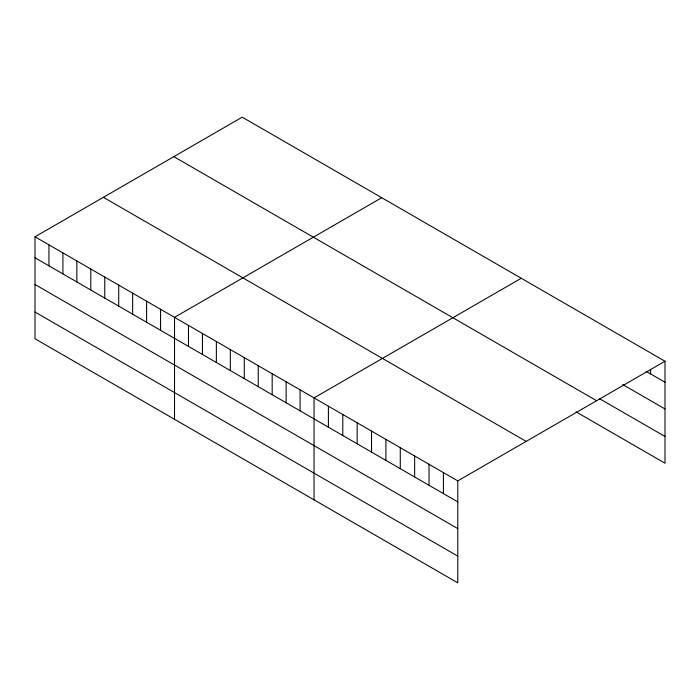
<?xml version="1.0" encoding="UTF-8"?>
<svg xmlns="http://www.w3.org/2000/svg" width="700" height="700" viewBox="0 0 700 700"><rect width="100%" height="100%" fill="white"/><g stroke="black" fill="none" stroke-linecap="round" stroke-linejoin="round"><path stroke-width="1.05" d="M35 236.793L457.782 480.883L457.782 582.837L35 338.756L35 236.793L242.218 117.163L665 361.244L665 463.207L576.056 411.854M381.736 197.706L174.519 317.345L174.519 419.3M521.255 278.259L314.037 397.898L314.037 499.852M457.782 480.883L665 361.244M646.135 371.35L665 382.244M622.773 384.58L665 408.957M599.419 398.624L665 436.485M173.836 156.643L596.619 400.724M103.381 197.312L526.164 441.402M35 257.793L457.782 501.883M35 284.506L457.782 528.596M35 312.034L457.782 556.124M650.624 369.749L650.624 373.949M443.406 472.588L443.406 493.588M429.03 464.284L429.03 485.284M414.654 455.989L414.654 476.989M400.277 447.685L400.277 468.685M385.91 439.39L385.91 460.39M371.534 431.095L371.534 452.086M357.158 422.791L357.158 443.791M342.781 414.496L342.781 435.488M328.405 406.192L328.405 427.192M300.081 389.839L300.081 410.839M286.134 381.789L286.134 402.78M272.178 373.73L272.178 394.73M258.23 365.671L258.23 386.671M244.274 357.621L244.274 378.621M230.326 349.562L230.326 370.562M216.37 341.512L216.37 362.504M202.423 333.454L202.423 354.454M188.466 325.404L188.466 346.395M160.562 309.295L160.562 330.286M146.615 301.236L146.615 322.236M132.659 293.178L132.659 314.178M118.711 285.127L118.711 306.127M104.755 277.069L104.755 298.069M90.808 269.019L90.808 290.01M76.851 260.96L76.851 281.96M62.904 252.91L62.904 273.901M48.947 244.851L48.947 265.851"/></g></svg>
